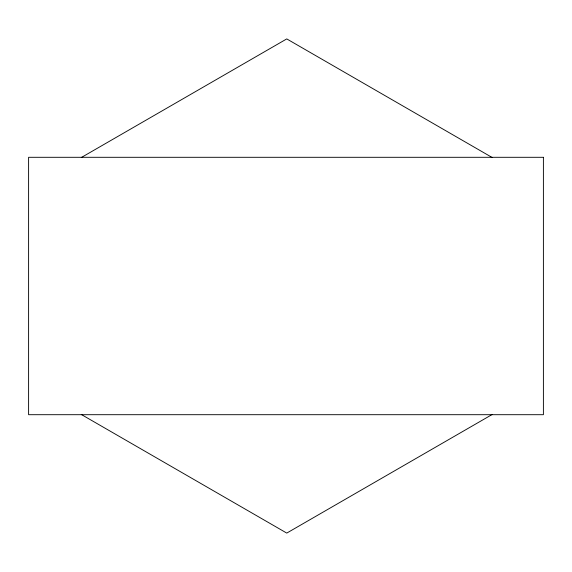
<?xml version="1.0" encoding="UTF-8"?>
<svg xmlns="http://www.w3.org/2000/svg" width="572" height="572" viewBox="0 0 572 572"><rect width="100%" height="100%" fill="white"/><g stroke="black" fill="none" stroke-linecap="round" stroke-linejoin="round"><path stroke-width="0.86" d="M81.267 157.55L286.758 38.91L492.242 157.55M492.242 414.45L286.758 533.09L81.267 414.45M543.4 157.3L28.6 157.3L28.6 414.7L543.4 414.7L543.4 157.3"/></g></svg>
